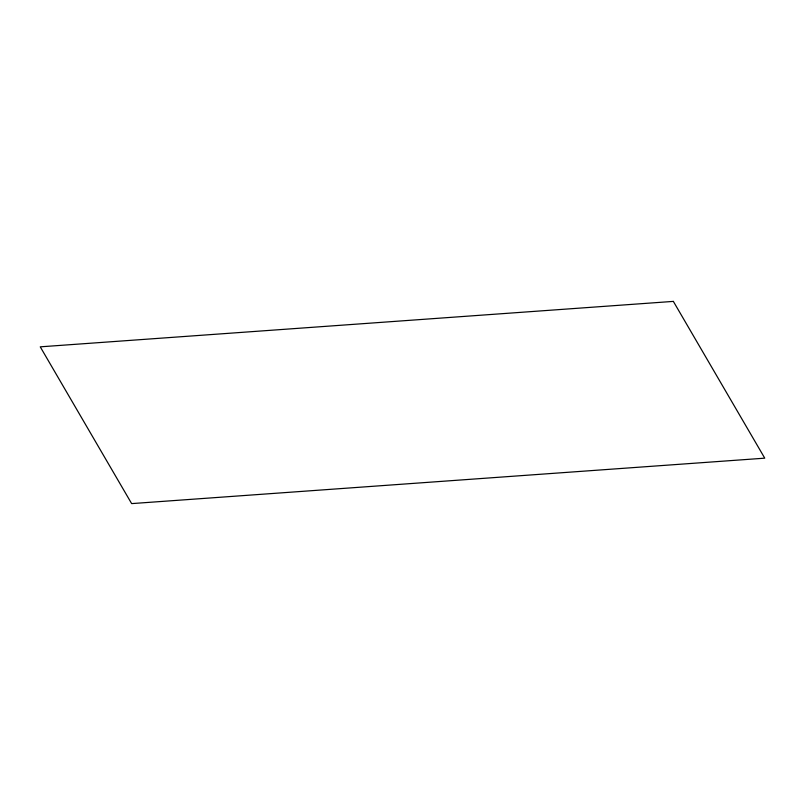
<?xml version="1.0" encoding="UTF-8"?>
<svg xmlns="http://www.w3.org/2000/svg" width="805" height="805" viewBox="0 0 805 805"><rect width="100%" height="100%" fill="white"/><g stroke="black" fill="none" stroke-linecap="round" stroke-linejoin="round"><path stroke-width="1.21" d="M673.352 301.392L40.25 346.834L131.648 503.608L764.75 458.166L673.352 301.392"/></g></svg>
